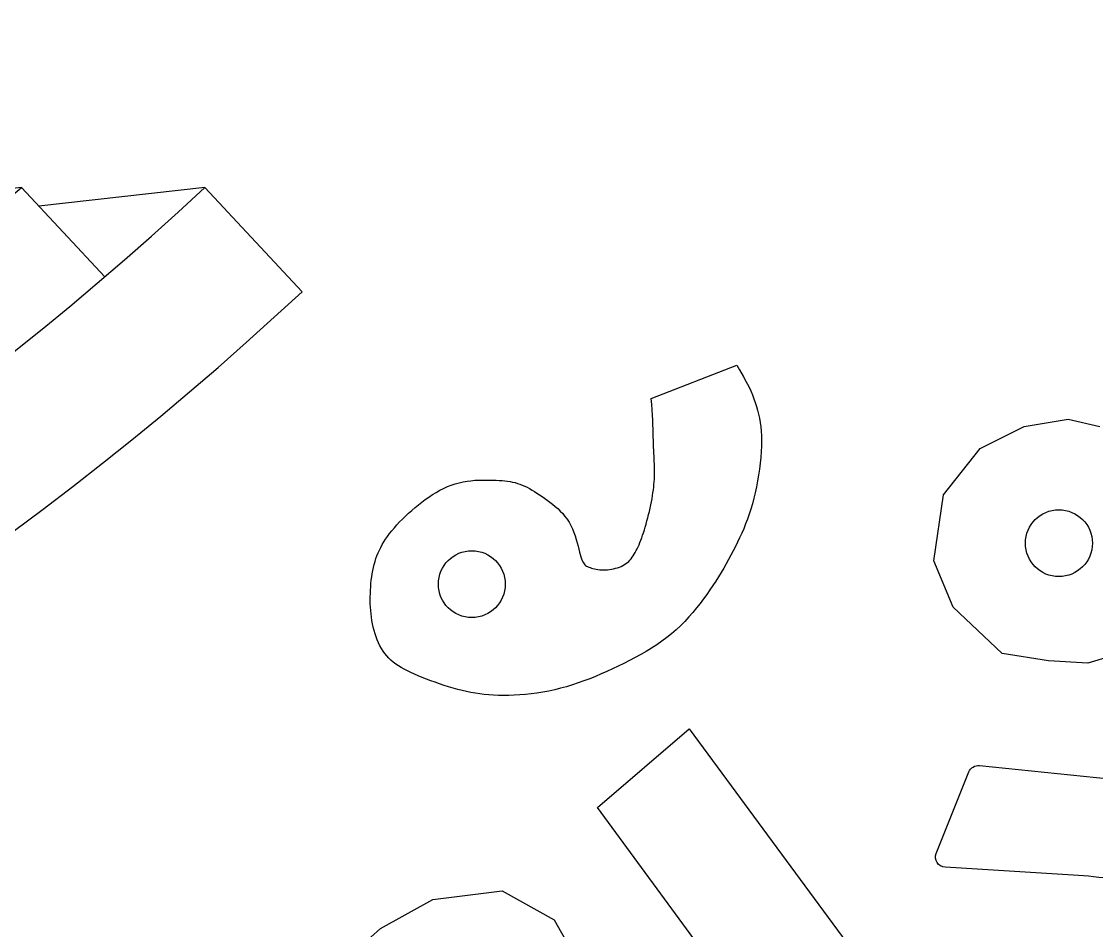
# Model space of a CAD drawing. Header units: feet. Extents: x 0 to 841, y 0 to 594.
# Drawn here: x 653.914 to 656.357, y 125.049 to 127.115 of the extents above; entities that cross this region are included whole.
import ezdxf

# ---------------------------------------------------------------- set-up
doc = ezdxf.new("R2010")
doc.units = ezdxf.units.FT
doc.header["$MEASUREMENT"] = 0
doc.layers.add('LOGO', color=7, linetype='Continuous')

# ---------------------------------------------------------------- blocks, each defined once
blk = doc.blocks.new('YOTA')
h = blk.add_hatch(color=1)
edge = h.paths.add_edge_path()
edge.add_arc((302.8865, 246.9749), 39.995, 0, 360)
edge = h.paths.add_edge_path(flags=16)
edge.add_arc((302.8865, 246.9749), 39.7003, 0, 360)
at = {"color": 2}
for p, q in [((315.6689, 229.5878), (314.6861, 229.479)), ((316.2727, 228.941), (315.6689, 229.5878)), ((316.9955, 229.5869), (315.794, 229.4538)), ((317.6993, 228.833), (316.9955, 229.5869))]:
    blk.add_line(p, q, dxfattribs=at)
for points in [[(320.8664, 228.2667), (320.8927, 228.2212), (320.9144, 228.1815), (320.9323, 228.1464), (320.947, 228.1148), (320.9593, 228.0857), (320.9701, 228.0578), (320.98, 228.0302), (320.989, 228.0026), (320.9972, 227.9746), (321.0044, 227.9462), (321.0106, 227.917), (321.0158, 227.8869), (321.02, 227.8557), (321.023, 227.823), (321.0248, 227.7887), (321.0254, 227.7526), (321.0248, 227.7145), (321.023, 227.6748), (321.02, 227.6337), (321.0158, 227.5915), (321.0106, 227.5487), (321.0044, 227.5056), (320.9972, 227.4625), (320.989, 227.4198), (320.98, 227.3778), (320.9701, 227.3369), (320.9595, 227.2974), (320.9481, 227.2591), (320.936, 227.2221), (320.9232, 227.1861), (320.9099, 227.1511), (320.896, 227.117), (320.8816, 227.0837), (320.8667, 227.051), (320.8514, 227.0188), (320.8358, 226.987), (320.8198, 226.9556), (320.8035, 226.9244), (320.7867, 226.8934), (320.7694, 226.8624), (320.7515, 226.8315), (320.733, 226.8005), (320.7138, 226.7693), (320.6938, 226.7378), (320.6731, 226.7061), (320.6514, 226.674), (320.6288, 226.6414), (320.6052, 226.6085), (320.5805, 226.5755), (320.5548, 226.5426), (320.5279, 226.5099), (320.4999, 226.4775), (320.4706, 226.4458), (320.44, 226.4148), (320.4081, 226.3847), (320.3748, 226.3556), (320.3402, 226.3278), (320.3042, 226.3012), (320.2671, 226.2757), (320.229, 226.2512), (320.1901, 226.2277), (320.1505, 226.205), (320.1102, 226.1832), (320.0696, 226.162), (320.0287, 226.1415), (319.9876, 226.1215), (319.9465, 226.102), (319.9054, 226.0831), (319.8642, 226.0648), (319.8229, 226.0472), (319.7815, 226.0304), (319.7399, 226.0145), (319.6982, 225.9995), (319.6562, 225.9855), (319.614, 225.9727), (319.5714, 225.961), (319.5286, 225.9506), (319.4857, 225.9414), (319.4428, 225.9334), (319.4001, 225.9266), (319.3577, 225.9209), (319.316, 225.9163), (319.2749, 225.9128), (319.2348, 225.9103), (319.1957, 225.9089), (319.1579, 225.9084), (319.1214, 225.9089), (319.0862, 225.9103), (319.052, 225.9126), (319.0187, 225.9158), (318.986, 225.9199), (318.9538, 225.9249), (318.9219, 225.9307), (318.8901, 225.9374), (318.8582, 225.9448), (318.826, 225.9531), (318.7934, 225.9622), (318.7605, 225.9719), (318.7276, 225.9823), (318.6948, 225.9932), (318.6623, 226.0044), (318.6305, 226.016), (318.5993, 226.0278), (318.5692, 226.0397), (318.5402, 226.0517), (318.5125, 226.0636), (318.4864, 226.0754), (318.4619, 226.0871), (318.4388, 226.099), (318.417, 226.1111), (318.3966, 226.1235), (318.3775, 226.1364), (318.3596, 226.1498), (318.3428, 226.1641), (318.3271, 226.1791), (318.3123, 226.1952), (318.2986, 226.2123), (318.2858, 226.2304), (318.2739, 226.2495), (318.2629, 226.2695), (318.2528, 226.2902), (318.2435, 226.3117), (318.2351, 226.3337), (318.2276, 226.3564), (318.2208, 226.3795), (318.2149, 226.403), (318.2097, 226.4268), (318.2054, 226.4509), (318.2017, 226.4752), (318.1987, 226.4997), (318.1964, 226.5243), (318.1948, 226.549), (318.1937, 226.5738), (318.1932, 226.5985), (318.1933, 226.6231), (318.1938, 226.6477), (318.1948, 226.672), (318.1964, 226.6962), (318.1984, 226.7202), (318.2009, 226.7439), (318.204, 226.7674), (318.2077, 226.7905), (318.2119, 226.8133), (318.2167, 226.8356), (318.222, 226.8576), (318.2281, 226.8792), (318.2347, 226.9003), (318.242, 226.921), (318.2502, 226.9413), (318.2591, 226.9615), (318.2689, 226.9814), (318.2796, 227.0013), (318.2914, 227.0213), (318.3043, 227.0412), (318.3182, 227.0614), (318.3334, 227.0817), (318.3498, 227.1024), (318.3675, 227.1233), (318.3862, 227.1444), (318.4059, 227.1655), (318.4266, 227.1867), (318.4482, 227.2077), (318.4705, 227.2286), (318.4936, 227.2493), (318.5173, 227.2696), (318.5415, 227.2896), (318.5662, 227.3091), (318.5914, 227.3279), (318.6171, 227.3461), (318.6431, 227.3634), (318.6696, 227.3797), (318.6965, 227.3949), (318.7237, 227.4089), (318.7513, 227.4215), (318.7793, 227.4326), (318.8076, 227.4422), (318.8361, 227.45), (318.8649, 227.4563), (318.8936, 227.4611), (318.9222, 227.4647), (318.9504, 227.4672), (318.9782, 227.4687), (319.0054, 227.4694), (319.0318, 227.4695), (319.0572, 227.4692), (319.0815, 227.4685), (319.1046, 227.4676), (319.1265, 227.4665), (319.1475, 227.465), (319.1676, 227.4632), (319.1869, 227.4609), (319.2055, 227.4581), (319.2237, 227.4546), (319.2415, 227.4504), (319.259, 227.4454), (319.2764, 227.4395), (319.2938, 227.4328), (319.3112, 227.4251), (319.3287, 227.4165), (319.3463, 227.4072), (319.364, 227.3971), (319.3819, 227.3863), (319.3999, 227.3748), (319.4182, 227.3628), (319.4367, 227.3501), (319.4555, 227.3369), (319.4746, 227.3233), (319.4939, 227.309), (319.5131, 227.2941), (319.5321, 227.2785), (319.5507, 227.262), (319.5688, 227.2445), (319.5861, 227.226), (319.6025, 227.2064), (319.6179, 227.1855), (319.632, 227.1633), (319.6448, 227.1398), (319.6562, 227.1152), (319.6664, 227.09), (319.6756, 227.0646), (319.6837, 227.0393), (319.691, 227.0146), (319.6975, 226.9908), (319.7034, 226.9684), (319.7088, 226.9477), (319.7137, 226.9292), (319.7183, 226.913), (319.7227, 226.8992), (319.727, 226.8874), (319.7315, 226.8774), (319.7361, 226.869), (319.741, 226.8619), (319.7463, 226.856), (319.7523, 226.8509), (319.7589, 226.8464), (319.7664, 226.8423), (319.7747, 226.8385), (319.784, 226.8348), (319.794, 226.8314), (319.8049, 226.8283), (319.8164, 226.8256), (319.8286, 226.8232), (319.8413, 226.8213), (319.8545, 226.8199), (319.8682, 226.819), (319.8823, 226.8187), (319.8966, 226.819), (319.9112, 226.8199), (319.9258, 226.8215), (319.9405, 226.8237), (319.955, 226.8266), (319.9693, 226.83), (319.9832, 226.8341), (319.9967, 226.8389), (320.0096, 226.8442), (320.0219, 226.8502), (320.0333, 226.8569), (320.0441, 226.8641), (320.0541, 226.872), (320.0636, 226.8805), (320.0726, 226.8897), (320.081, 226.8995), (320.0891, 226.9099), (320.0968, 226.921), (320.1042, 226.9326), (320.1114, 226.9449), (320.1185, 226.9579), (320.1253, 226.9715), (320.1321, 226.9858), (320.1388, 227.0008), (320.1453, 227.0166), (320.1518, 227.0332), (320.1582, 227.0506), (320.1646, 227.0689), (320.1709, 227.088), (320.1773, 227.1081), (320.1836, 227.129), (320.1898, 227.1508), (320.196, 227.1732), (320.202, 227.196), (320.2079, 227.2192), (320.2135, 227.2425), (320.2188, 227.2659), (320.2238, 227.2891), (320.2284, 227.3119), (320.2326, 227.3343), (320.2363, 227.3561), (320.2396, 227.3773), (320.2424, 227.398), (320.2448, 227.4182), (320.2467, 227.4379), (320.2483, 227.4572), (320.2495, 227.4762), (320.2504, 227.4949), (320.2509, 227.5134), (320.251, 227.5316), (320.2509, 227.5497), (320.2505, 227.5678), (320.2498, 227.586), (320.249, 227.6046), (320.2481, 227.6235), (320.247, 227.6431), (320.246, 227.6634), (320.245, 227.6846), (320.244, 227.7068), (320.2431, 227.7302), (320.2424, 227.755), (320.2417, 227.7812), (320.241, 227.8091), (320.2402, 227.8387), (320.2391, 227.8701), (320.2376, 227.9035), (320.2357, 227.939), (320.2333, 227.9768), (320.2302, 228.017), (320.2264, 228.0597), (320.8453, 228.3014), (320.8927, 228.2212)], [(323.563, 226.1956), (323.3862, 226.1426), (323.1032, 226.1602), (322.7671, 226.2132), (322.4134, 226.5489), (322.2719, 226.8845), (322.3427, 227.3615), (322.608, 227.6971), (322.9263, 227.8561), (323.2447, 227.9091), (323.4746, 227.8561)], [(318.0584, 224.0332), (318.268, 224.2216), (318.6453, 224.4309), (319.1483, 224.4937), (319.5255, 224.2844), (319.6303, 224.096)], [(321.3644, 223.0152), (319.8374, 225.0987), (320.502, 225.6676), (322.8779, 222.4403)]]:
    blk.add_lwpolyline(points, dxfattribs=at)
blk.add_lwpolyline([(323.8985, 224.5038, 0.055635), (323.3188, 224.605), (322.3538, 224.6646, -0.511123), (322.2899, 224.7655), (322.5261, 225.3553, -0.334351), (322.6019, 225.4012), (323.6385, 225.2964, -0.044549)], format="xyb", dxfattribs=at)
at = {"color": 1}
for centre, radius in [((302.8815, 246.9749), 40.0001), ((302.8815, 246.9749), 40), ((302.8865, 246.9749), 39.995)]:
    blk.add_circle(centre, radius, dxfattribs=at)
at = {"color": 2}
for centre, radius in [((302.8865, 246.9749), 39.7003), ((302.8865, 246.9749), 38.793), ((323.1777, 227.012), 0.2423), ((318.9283, 226.7152), 0.2423)]:
    blk.add_circle(centre, radius, dxfattribs=at)
for centre, radius, start, end in [((301.8065, 245.8559), 22.2572, 270.519, 313.03373), ((301.8065, 245.8559), 21.3732, 303.5075, 310.43499), ((301.8065, 245.8559), 23.2886, 270.49601, 313.03373), ((302.8865, 246.9749), 35.3718, 269.57197, 328.76946), ((302.8865, 246.9749), 34.4645, 271.2637, 327.07772)]:
    blk.add_arc(centre, radius, start, end, dxfattribs=at)

msp = doc.modelspace()

# ---------------------------------------------------------------- linework, layer by layer
at = {"layer": 'LOGO', "color": 1}
msp.add_circle((649.9138, 132.2024), 12.5548, dxfattribs=at)

# ---------------------------------------------------------------- block references
at = {"layer": 'LOGO', "xscale": 0.3139103563735262, "yscale": 0.3139103563735262, "zscale": 0.3139103563735262}
msp.add_blockref('YOTA', (554.8225, 54.668), dxfattribs=at)

doc.saveas('drawing.dxf')
